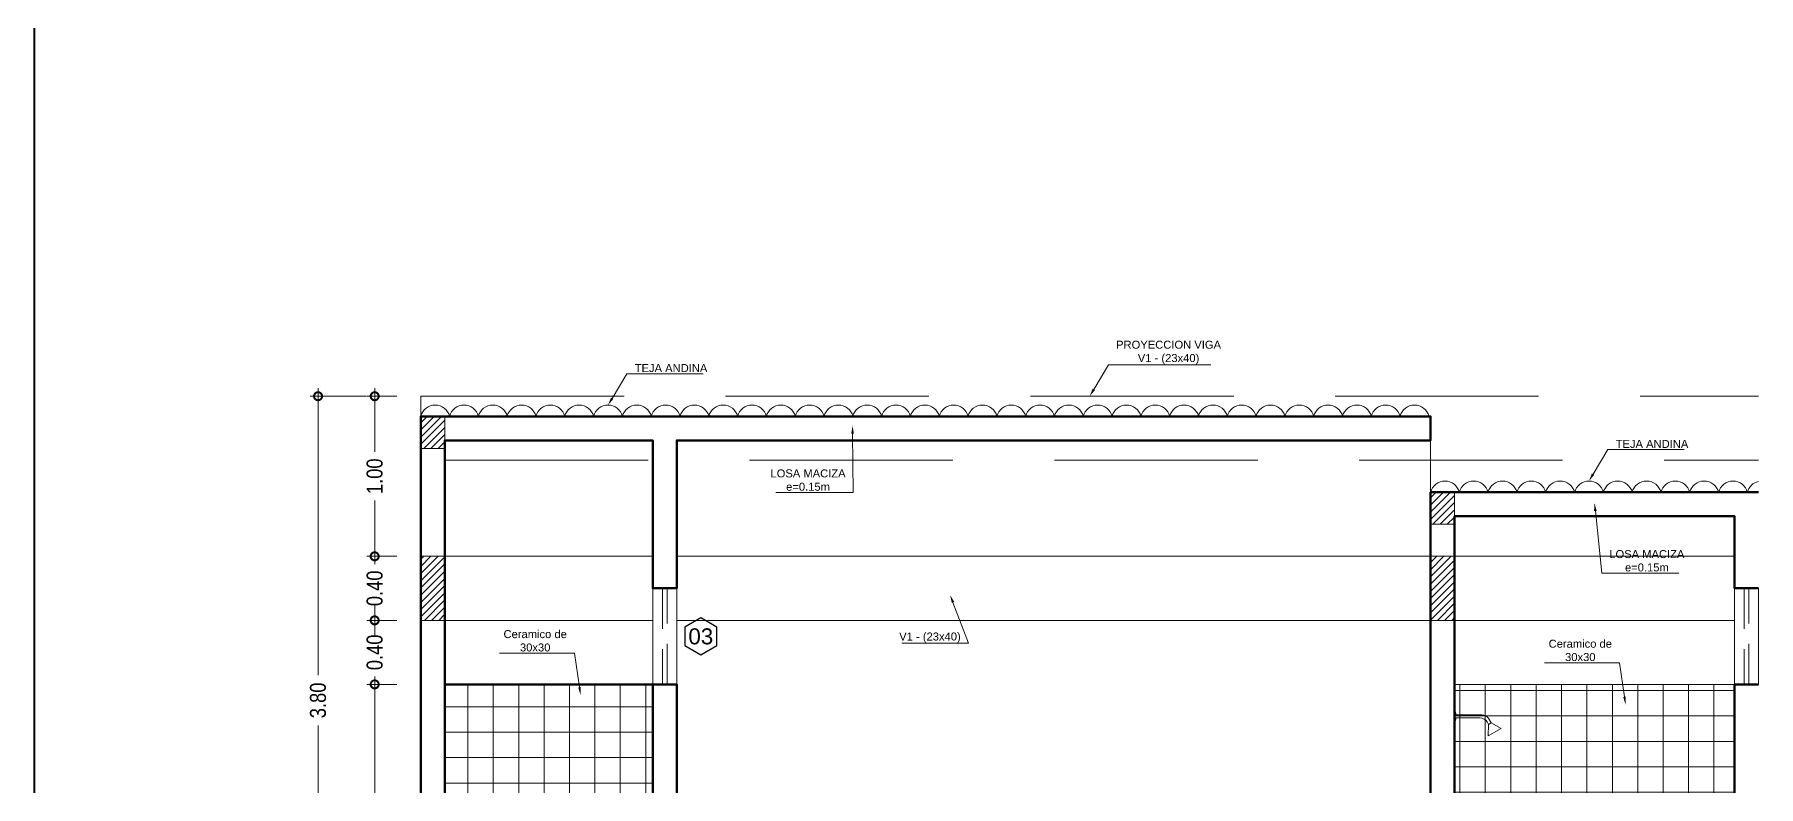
# Model space of a CAD drawing. Extents: x -23.8 to 23.6, y 264.2 to 287.5.
# Drawn here: x -23.82 to -13.05, y 270.65 to 275.34 of the extents above; entities that cross this region are included whole.
import ezdxf
from ezdxf import colors
from ezdxf.entities.mleader import LeaderData, LeaderLine
from ezdxf.enums import TextEntityAlignment as Align
from ezdxf.math import Vec2, Vec3

# ---------------------------------------------------------------- set-up
doc = ezdxf.new("R2010")
doc.units = 0
doc.header["$LTSCALE"] = 4
doc.header["$PDMODE"] = 66
doc.linetypes.add('CONTINUA', pattern=[0])
doc.linetypes.add('DASHED', pattern=[19.05, 12.7, -6.35])
doc.layers.get('0').update_dxf_attribs({"linetype": 'CONTINUOUS'})
doc.layers.get('DEFPOINTS').update_dxf_attribs({"linetype": 'CONTINUOUS'})
for name, color, linetype, lineweight in [('Achurado', 8, 'CONTINUOUS', 5), ('COTAS', 1, 'CONTINUOUS', 9), ('HOJA', 8, 'CONTINUOUS', 40), ('MURO', 5, 'CONTINUOUS', 50), ('OTROS', 253, 'CONTINUOUS', 5), ('SANITARIOS', 191, 'CONTINUOUS', 5), ('TEJA ANDINA', 12, 'CONTINUOUS', 18), ('TEXTOS DETALLES', 3, 'CONTINUOUS', 5), ('VENTANA', 140, 'CONTINUOUS', 15), ('VIGAS', 254, 'CONTINUOUS', 5)]:
    doc.layers.add(name, color=color, linetype=linetype, lineweight=lineweight)
doc.styles.add('ARIAL', font='arial.ttf')
doc.styles.add('Arial Narrow', font='ARIALN.TTF')
doc.styles.get("Standard").update_dxf_attribs({"font": 'arial.ttf'})
doc.dimstyles.new('1-50 PRZ', dxfattribs={"dimtxt": 0.1, "dimasz": 0.1, "dimexe": 0.05, "dimexo": 0.15, "dimgap": 0.05, "dimtad": 0, "dimzin": 1, "dimdsep": 46, "dimtxsty": 'Arial Narrow', "dimblk": 'DOTSMALL', "dimcen": 0.1, "dimdle": 0.05, "dimclrd": 250, "dimclre": 250, "dimclrt": 5, "dimaunit": 1, "dimadec": 3, "dimazin": 0, "dimtfac": 1, "dimtmove": 2, "dimatfit": 3, "dimldrblk": 'OBLIQUE', "dimfxl": 0.3, "dimfxlon": 1, "dimlwd": -1, "dimlwe": -1, "dimarcsym": 0})

# ---------------------------------------------------------------- blocks, each defined once
blk = doc.blocks.new('DCH')
at = {"layer": 'SANITARIOS', "color": 2}
for p, q in [((-0.171, 0.01), (-0.009, 0.01)), ((0, 0.04), (0, -0.04)), ((-0.229, -0.041), (-0.291, -0.075)), ((-0.211, -0.121), (-0.291, -0.075)), ((-0.214, -0.015), (-0.229, -0.041)), ((-0.229, -0.041), (-0.212, -0.051)), ((-0.203, -0.035), (-0.212, -0.051)), ((-0.212, -0.051), (-0.211, -0.121)), ((-0.16, -0.01), (-0.009, -0.01))]:
    blk.add_line(p, q, dxfattribs=at)
for centre, radius, start, end in [((-0.171, -0.04), 0.05, 90, 150), ((0.075, 0), 0.085, 151.9275, 173.2437), ((-0.16, -0.06), 0.05, 90, 150), ((0.075, 0), 0.085, 186.7563, 208.0725)]:
    blk.add_arc(centre, radius, start, end, dxfattribs=at)
blk = doc.blocks.new('_DotSmall')
at = {"color": 0, "linetype": 'ByBlock', "const_width": 0.5}
blk.add_lwpolyline([(-0.0625, 0, 1), (0.0625, 0, 1)], format="xyb", close=True, dxfattribs=at)
blk = doc.blocks.new('*D77')
at = {"layer": 'COTAS', "color": 250, "linetype": 'CONTINUA', "transparency": 16777216}
for p, q in [((-21.558, 271.285), (-21.746, 271.285)), ((-21.696, 271.335), (-21.696, 270.588)), ((-21.696, 269.535), (-21.696, 270.283)), ((-21.558, 269.585), (-21.746, 269.585))]:
    blk.add_line(p, q, dxfattribs=at)
at = {"layer": 'DEFPOINTS', "color": 0, "transparency": 16777216}
for p in [(-21.696, 271.285), (-21.408, 271.285), (-21.408, 269.585)]:
    blk.add_point(p, dxfattribs=at)
at = {"layer": 'COTAS', "color": 250, "transparency": 16777216, "xscale": 0.1, "yscale": 0.1, "zscale": 0.1}
for p, rotation in [((-21.696, 271.285), 90), ((-21.696, 269.585), 270)]:
    blk.add_blockref('_DotSmall', p, dxfattribs=dict(at, rotation=rotation))
at = {"layer": 'COTAS', "color": 5, "transparency": 16777216, "insert": (-21.696, 270.435), "char_height": 0.1, "attachment_point": 5, "rotation": 90, "style": 'Arial Narrow'}
blk.add_mtext('1.70', dxfattribs=at)
blk = doc.blocks.new('_Oblique')
at = {"color": 0, "linetype": 'ByBlock', "lineweight": -2}
blk.add_line((-0.5, -0.5), (0.5, 0.5), dxfattribs=at)
blk = doc.blocks.new('*D78')
at = {"layer": 'COTAS', "color": 250, "linetype": 'CONTINUA', "transparency": 16777216}
for p, q in [((-21.696, 271.685), (-21.696, 271.785)), ((-21.558, 271.685), (-21.746, 271.685)), ((-21.696, 271.685), (-21.696, 271.642)), ((-21.558, 271.285), (-21.746, 271.285)), ((-21.696, 271.285), (-21.696, 271.329)), ((-21.696, 271.285), (-21.696, 271.185))]:
    blk.add_line(p, q, dxfattribs=at)
at = {"layer": 'DEFPOINTS', "color": 0, "transparency": 16777216}
for p in [(-21.696, 271.685), (-21.408, 271.685), (-21.408, 271.285)]:
    blk.add_point(p, dxfattribs=at)
at = {"layer": 'COTAS', "color": 250, "transparency": 16777216, "xscale": 0.1, "yscale": 0.1, "zscale": 0.1}
for p, rotation in [((-21.696, 271.685), 270), ((-21.696, 271.285), 90)]:
    blk.add_blockref('_DotSmall', p, dxfattribs=dict(at, rotation=rotation))
at = {"layer": 'COTAS', "color": 5, "transparency": 16777216, "insert": (-21.696, 271.485), "char_height": 0.1, "attachment_point": 5, "rotation": 90, "style": 'Arial Narrow'}
blk.add_mtext('0.40', dxfattribs=at)
blk = doc.blocks.new('*D79')
at = {"layer": 'COTAS', "color": 250, "linetype": 'CONTINUA', "transparency": 16777216}
for p, q in [((-21.696, 272.085), (-21.696, 272.185)), ((-21.558, 272.085), (-21.746, 272.085)), ((-21.696, 272.085), (-21.696, 272.042)), ((-21.696, 271.685), (-21.696, 271.729)), ((-21.558, 271.685), (-21.746, 271.685)), ((-21.696, 271.685), (-21.696, 271.585))]:
    blk.add_line(p, q, dxfattribs=at)
at = {"layer": 'DEFPOINTS', "color": 0, "transparency": 16777216}
for p in [(-21.696, 272.085), (-21.408, 272.085), (-21.408, 271.685)]:
    blk.add_point(p, dxfattribs=at)
at = {"layer": 'COTAS', "color": 250, "transparency": 16777216, "xscale": 0.1, "yscale": 0.1, "zscale": 0.1}
for p, rotation in [((-21.696, 272.085), 270), ((-21.696, 271.685), 90)]:
    blk.add_blockref('_DotSmall', p, dxfattribs=dict(at, rotation=rotation))
at = {"layer": 'COTAS', "color": 5, "transparency": 16777216, "insert": (-21.696, 271.885), "char_height": 0.1, "attachment_point": 5, "rotation": 90, "style": 'Arial Narrow'}
blk.add_mtext('0.40', dxfattribs=at)
blk = doc.blocks.new('*D80')
at = {"layer": 'COTAS', "color": 250, "linetype": 'CONTINUA', "transparency": 16777216}
for p, q in [((-21.696, 273.135), (-21.696, 272.738)), ((-21.558, 273.085), (-21.746, 273.085)), ((-21.696, 272.035), (-21.696, 272.433)), ((-21.558, 272.085), (-21.746, 272.085))]:
    blk.add_line(p, q, dxfattribs=at)
at = {"layer": 'DEFPOINTS', "color": 0, "transparency": 16777216}
for p in [(-21.696, 273.085), (-21.408, 273.085), (-21.408, 272.085)]:
    blk.add_point(p, dxfattribs=at)
at = {"layer": 'COTAS', "color": 250, "transparency": 16777216, "xscale": 0.1, "yscale": 0.1, "zscale": 0.1}
for p, rotation in [((-21.696, 273.085), 90), ((-21.696, 272.085), 270)]:
    blk.add_blockref('_DotSmall', p, dxfattribs=dict(at, rotation=rotation))
at = {"layer": 'COTAS', "color": 5, "transparency": 16777216, "insert": (-21.696, 272.585), "char_height": 0.1, "attachment_point": 5, "rotation": 90, "style": 'Arial Narrow'}
blk.add_mtext('1.00', dxfattribs=at)
blk = doc.blocks.new('*D82')
at = {"layer": 'COTAS', "color": 250, "linetype": 'CONTINUA', "transparency": 16777216}
for p, q in [((-22.05, 273.135), (-22.05, 271.342)), ((-21.75, 273.085), (-22.1, 273.085)), ((-22.05, 269.235), (-22.05, 271.029)), ((-21.75, 269.285), (-22.1, 269.285))]:
    blk.add_line(p, q, dxfattribs=at)
at = {"layer": 'DEFPOINTS', "color": 0, "transparency": 16777216}
for p in [(-22.05, 273.085), (-21.408, 273.085), (-21.408, 269.285)]:
    blk.add_point(p, dxfattribs=at)
at = {"layer": 'COTAS', "color": 250, "transparency": 16777216, "xscale": 0.1, "yscale": 0.1, "zscale": 0.1}
for p, rotation in [((-22.05, 273.085), 90), ((-22.05, 269.285), 270)]:
    blk.add_blockref('_DotSmall', p, dxfattribs=dict(at, rotation=rotation))
at = {"layer": 'COTAS', "color": 5, "transparency": 16777216, "insert": (-22.05, 271.185), "char_height": 0.1, "attachment_point": 5, "rotation": 90, "style": 'Arial Narrow'}
blk.add_mtext('3.80', dxfattribs=at)
blk = doc.blocks.new('*U11')
at = {"layer": 'VENTANA', "color": 31, "lineweight": 30}
blk.add_lwpolyline([(0.05, -0.058), (0.15, -0.115), (0.25, -0.058), (0.25, 0.058), (0.15, 0.115), (0.05, 0.058)], close=True, dxfattribs=at)
at = {"layer": 'VENTANA'}
blk.add_attdef('01', text='', height=0.1, dxfattribs=at).set_placement((0.15, 0), align=Align.MIDDLE_CENTER)

msp = doc.modelspace()

# ---------------------------------------------------------------- hatches: boundary and pattern name
at = {"layer": 'Achurado'}
h = msp.add_hatch(dxfattribs=at)
h.set_pattern_fill('ANSI31', color=256, scale=0.01)
h.paths.add_polyline_path([(-21.408, 272.759), (-21.258, 272.759), (-21.258, 272.959), (-21.408, 272.959)])
h = msp.add_hatch(dxfattribs=at)
h.set_pattern_fill('ANSI31', color=256, scale=0.01)
h.paths.add_polyline_path([(-15.098, 272.285), (-14.948, 272.285), (-14.948, 272.485), (-15.098, 272.485)])
h = msp.add_hatch(dxfattribs=at)
h.set_pattern_fill('ANSI31', color=256, scale=0.01)
h.paths.add_polyline_path([(-21.408, 271.685), (-21.258, 271.685), (-21.258, 272.085), (-21.408, 272.085)])
h = msp.add_hatch(dxfattribs=at)
h.set_pattern_fill('ANSI31', color=256, scale=0.01)
h.paths.add_polyline_path([(-15.098, 271.685), (-14.948, 271.685), (-14.948, 272.085), (-15.098, 272.085)])
at = {"layer": 'OTROS', "lineweight": 5}
h = msp.add_hatch(dxfattribs=at)
h.set_pattern_fill('ANSI37', color=123, scale=0.05, angle=45)
h.paths.add_polyline_path([(-21.258, 271.285), (-21.258, 269.585), (-20.754, 269.585), (-20.754, 269.604), (-20.252, 269.604), (-20.252, 269.579), (-20.142, 269.579), (-20.142, 269.775), (-20.179, 269.775), (-20.179, 269.8), (-20.142, 269.8), (-20.142, 269.824), (-20.154, 269.824), (-20.154, 269.873), (-19.958, 269.873), (-19.958, 271.285)])
h.paths.add_polyline_path([(-20.962, 270.278), (-20.246, 270.278), (-20.246, 270.587), (-20.962, 270.587)], flags=24)
h = msp.add_hatch(dxfattribs=at)
h.set_pattern_fill('ANSI37', color=123, scale=0.05, angle=45)
h.set_pattern_definition([(90, (-16.66063, 2.8), (-0.15875, 0), []), (180, (-16.66063, 2.8), (0, -0.15875), [])])
h.paths.add_polyline_path([(-14.948, 271.285), (-14.948, 269.285), (-14.836, 269.285), (-14.91, 269.399), (-14.148, 269.399), (-14.148, 269.585), (-14.048, 269.585), (-14.048, 269.285), (-13.77, 269.285), (-13.77, 269.31), (-13.721, 269.31), (-13.721, 269.334), (-13.697, 269.334), (-13.697, 269.393, -0.206081), (-13.868, 269.53), (-13.88, 269.53), (-13.88, 269.579), (-13.868, 269.579), (-13.868, 269.824), (-13.88, 269.824), (-13.88, 269.873), (-13.366, 269.873), (-13.366, 269.824), (-13.378, 269.824), (-13.378, 269.579), (-13.366, 269.579), (-13.366, 269.53), (-13.378, 269.53, -0.206081), (-13.55, 269.393), (-13.55, 269.334), (-13.525, 269.334), (-13.525, 269.31), (-13.476, 269.31), (-13.476, 269.285), (-13.198, 269.285), (-13.198, 271.285)])
h.paths.add_polyline_path([(-14.427, 270.221), (-13.711, 270.221), (-13.711, 270.531), (-14.427, 270.531)], flags=24)

# ---------------------------------------------------------------- linework, layer by layer
at = {"layer": 'HOJA'}
msp.add_lwpolyline([(-23.822, 287.484), (23.553, 287.484), (23.553, 264.174), (-23.822, 264.174)], close=True, dxfattribs=at)
at = {"layer": 'MURO'}
for points in [[(-21.258, 271.285), (-19.958, 271.285), (-19.958, 269.285), (-21.258, 269.285), (-21.258, 272.809), (-19.958, 272.809), (-19.958, 271.885), (-19.808, 271.885), (-19.808, 272.809), (-15.098, 272.809), (-15.098, 272.959), (-21.408, 272.959), (-21.408, 266.335)], [(-19.958, 271.285), (-19.808, 271.285), (-19.808, 269.285), (-18.598, 269.285), (-18.598, 268.885), (-18.848, 268.885), (-18.848, 269.085), (-21.258, 269.085), (-21.258, 266.485), (-15.098, 266.485), (-15.098, 269.285), (-15.098, 272.485), (-13.048, 272.485)], [(-13.048, 271.885), (-13.198, 271.885), (-13.198, 272.335), (-14.948, 272.335), (-14.948, 269.285), (-13.198, 269.285), (-13.198, 271.285), (-13.048, 271.285)]]:
    msp.add_lwpolyline(points, dxfattribs=at)
at = {"layer": 'OTROS', "color": 2}
msp.add_line((-15.098, 272.485), (-15.098, 272.809), dxfattribs=at)
at = {"layer": 'OTROS', "color": 7}
msp.add_line((-14.948, 271.285), (-13.198, 271.285), dxfattribs=at)
at = {"layer": 'TEJA ANDINA'}
for centre, start in [((-21.318, 272.937), 14.25), ((-21.138, 272.937), 14.25), ((-20.958, 272.937), 14.25), ((-20.778, 272.937), 14.25), ((-20.598, 272.937), 14.25), ((-20.418, 272.937), 14.25), ((-20.238, 272.937), 14.25), ((-20.058, 272.937), 14.25), ((-19.878, 272.937), 14.25), ((-19.698, 272.937), 14.25), ((-19.518, 272.937), 14.25), ((-19.338, 272.937), 14.25), ((-19.158, 272.937), 14.25), ((-18.978, 272.937), 14.25), ((-18.798, 272.937), 14.25), ((-18.618, 272.937), 14.25), ((-18.438, 272.937), 14.25), ((-18.258, 272.937), 14.25), ((-18.078, 272.937), 14.25), ((-17.898, 272.937), 14.25), ((-17.718, 272.937), 14.25), ((-17.538, 272.937), 14.25), ((-17.358, 272.937), 14.25), ((-17.178, 272.937), 14.25), ((-16.998, 272.937), 14.25), ((-16.818, 272.937), 14.25), ((-16.638, 272.937), 14.25), ((-16.458, 272.937), 14.25), ((-16.278, 272.937), 14.25), ((-16.098, 272.937), 14.25), ((-15.918, 272.937), 14.25), ((-15.738, 272.937), 14.25), ((-15.558, 272.937), 14.25), ((-15.378, 272.937), 14.25), ((-15.198, 272.937), 14.25), ((-15.008, 272.462), 14.25), ((-14.828, 272.462), 14.25), ((-14.648, 272.462), 14.25), ((-14.468, 272.462), 14.25), ((-14.288, 272.462), 14.25), ((-14.108, 272.462), 14.25), ((-13.928, 272.462), 14.25), ((-13.748, 272.462), 14.25), ((-13.568, 272.462), 14.25), ((-13.388, 272.462), 14.25), ((-13.208, 272.462), 14.25), ((-13.028, 272.462), 102.5188)]:
    msp.add_arc(centre, 0.0929, start, 165.75, dxfattribs=at)
at = {"layer": 'VENTANA', "color": 31}
for points in [[(-19.958, 271.285), (-19.808, 271.285), (-19.808, 271.885), (-19.958, 271.885)], [(-13.198, 271.885), (-13.048, 271.885), (-13.048, 271.285), (-13.198, 271.285)]]:
    msp.add_lwpolyline(points, close=True, dxfattribs=at)
at = {"layer": 'VENTANA', "linetype": 'DASHED', "ltscale": 0.005}
for points in [[(-19.898, 271.285), (-19.868, 271.285), (-19.868, 271.885), (-19.898, 271.885)], [(-13.138, 271.285), (-13.108, 271.285), (-13.108, 271.885), (-13.138, 271.885)]]:
    msp.add_lwpolyline(points, close=True, dxfattribs=at)
at = {"layer": 'VIGAS', "linetype": 'DASHED', "ltscale": 0.025}
for p, q in [((-21.408, 273.085), (-13.048, 273.085)), ((-21.408, 273.085), (-21.408, 272.959)), ((-21.258, 272.685), (-13.048, 272.685))]:
    msp.add_line(p, q, dxfattribs=at)
at = {"layer": 'VIGAS'}
for p, q in [((-21.258, 272.085), (-19.958, 272.085)), ((-19.808, 272.085), (-13.198, 272.085)), ((-21.258, 271.685), (-19.958, 271.685)), ((-19.808, 271.685), (-13.198, 271.685))]:
    msp.add_line(p, q, dxfattribs=at)
for points in [[(-21.408, 272.759), (-21.258, 272.759), (-21.258, 272.959), (-21.408, 272.959)], [(-15.098, 272.285), (-14.948, 272.285), (-14.948, 272.485), (-15.098, 272.485)], [(-21.408, 271.685), (-21.258, 271.685), (-21.258, 272.085), (-21.408, 272.085)], [(-15.098, 271.685), (-14.948, 271.685), (-14.948, 272.085), (-15.098, 272.085)]]:
    msp.add_lwpolyline(points, close=True, dxfattribs=at)

# ---------------------------------------------------------------- block references
at = {"xscale": -1}
msp.add_blockref('DCH', (-14.948, 271.085), dxfattribs=at)
at = {"layer": 'VENTANA'}
msp.add_blockref('*U11', (-19.808, 271.585), dxfattribs=at).add_auto_attribs({'01': '03'})

# ---------------------------------------------------------------- dimensions: what is measured, and where the dimension line sits
at = {"layer": 'COTAS'}
for base, p1, p2, picture, middle in [((-22.05, 273.085), (-21.408, 269.285), (-21.408, 273.085), '*D82', (-22.05, 271.185)), ((-21.696, 273.085), (-21.408, 272.085), (-21.408, 273.085), '*D80', (-21.696, 272.585)), ((-21.696, 272.085), (-21.408, 271.685), (-21.408, 272.085), '*D79', (-21.696, 271.885)), ((-21.696, 271.685), (-21.408, 271.285), (-21.408, 271.685), '*D78', (-21.696, 271.485)), ((-21.696, 271.285), (-21.408, 269.585), (-21.408, 271.285), '*D77', (-21.696, 270.435))]:
    dim = msp.add_linear_dim(base=base, p1=p1, p2=p2, angle=90, dimstyle='1-50 PRZ', dxfattribs=at)
    dim.commit()
    dim.dimension.update_dxf_attribs({"geometry": picture, "text_midpoint": middle})

# ---------------------------------------------------------------- leaders
at = {"layer": 'TEXTOS DETALLES'}
ml = msp.add_multileader_mtext('Standard', dxfattribs=at)
ml.set_content('PROYECCION VIGA\\PV1 - (23x40)', color=256, style='ARIAL')
ml.set_leader_properties(color=8, linetype='BYLAYER', lineweight=-1)
ml.build(insert=Vec2(0, 0))
ml.multileader.update_dxf_attribs({"has_dogleg": 0, "text_left_attachment_type": 5, "text_right_attachment_type": 5, "dogleg_length": 0.1, "arrow_head_size": 0.05})
ctx = ml.context
ctx.base_point, ctx.char_height, ctx.arrow_head_size, ctx.landing_gap_size, ctx.plane_origin = Vec3(-17.11, 273.282), 0.05, 0.05, 0.05, Vec3(-17.242, 272.954)
ctx.left_attachment, ctx.right_attachment, ctx.text_align_type = 5, 5, 1
notes = []
notes.append((ctx, [(1, (1, 1, 0), (-17.21, 273.282), (1, 0), 0.1, [(0, [(-17.228, 273.085)], 0, [])])]))
ctx.mtext.insert, ctx.mtext.alignment, ctx.mtext.flow_direction = Vec3(-16.735, 273.432), 2, 5
ml = msp.add_multileader_mtext('Standard', dxfattribs=at)
ml.set_content('TEJA ANDINA', color=256, style='ARIAL')
ml.set_leader_properties(color=8, linetype='BYLAYER', lineweight=-1)
ml.build(insert=Vec2(0, 0))
ml.multileader.update_dxf_attribs({"has_dogleg": 0, "text_left_attachment_type": 5, "text_right_attachment_type": 5, "dogleg_length": 0.1, "arrow_head_size": 0.05})
ctx = ml.context
ctx.base_point, ctx.char_height, ctx.arrow_head_size, ctx.landing_gap_size, ctx.plane_origin = Vec3(-20.12, 273.226), 0.05, 0.05, 0.05, Vec3(-20.252, 272.898)
ctx.left_attachment, ctx.right_attachment, ctx.text_align_type = 5, 5, 1
notes.append((ctx, [(1, (1, 1, 0), (-20.22, 273.226), (1, 0), 0.1, [(0, [(-20.238, 273.029)], 0, [])])]))
ctx.mtext.insert, ctx.mtext.alignment, ctx.mtext.flow_direction = Vec3(-19.844, 273.286), 2, 5
ml = msp.add_multileader_mtext('Standard', dxfattribs=at)
ml.set_content('LOSA MACIZA\\Pe=0.15m', color=256, style='ARIAL')
ml.set_leader_properties(color=8, linetype='BYLAYER', lineweight=-1)
ml.build(insert=Vec2(0, 0))
ml.multileader.update_dxf_attribs({"has_dogleg": 0, "text_left_attachment_type": 5, "text_right_attachment_type": 5, "dogleg_length": 0.1, "arrow_head_size": 0.05})
ctx = ml.context
ctx.base_point, ctx.char_height, ctx.arrow_head_size, ctx.landing_gap_size, ctx.plane_origin = Vec3(-19.27, 272.484), 0.05, 0.05, 0.05, Vec3(-18.724, 272.73)
ctx.left_attachment, ctx.right_attachment, ctx.text_align_type = 5, 5, 1
notes.append((ctx, [(0, (1, 1, 0), (-18.606, 272.484), (-1, 0), 0.1, [(0, [(-18.71, 272.901)], 0, [])])]))
ctx.mtext.insert, ctx.mtext.alignment, ctx.mtext.flow_direction = Vec3(-18.988, 272.628), 2, 5
ml = msp.add_multileader_mtext('Standard', dxfattribs=at)
ml.set_content('TEJA ANDINA', color=256, style='ARIAL')
ml.set_leader_properties(color=8, linetype='BYLAYER', lineweight=-1)
ml.build(insert=Vec2(0, 0))
ml.multileader.update_dxf_attribs({"has_dogleg": 0, "text_left_attachment_type": 5, "text_right_attachment_type": 5, "dogleg_length": 0.1, "arrow_head_size": 0.05})
ctx = ml.context
ctx.base_point, ctx.char_height, ctx.arrow_head_size, ctx.landing_gap_size, ctx.plane_origin = Vec3(-13.99, 272.752), 0.05, 0.05, 0.05, Vec3(-14.122, 272.424)
ctx.left_attachment, ctx.right_attachment, ctx.text_align_type = 5, 5, 1
notes.append((ctx, [(1, (1, 1, 0), (-14.09, 272.752), (1, 0), 0.1, [(0, [(-14.108, 272.555)], 0, [])])]))
ctx.mtext.insert, ctx.mtext.alignment, ctx.mtext.flow_direction = Vec3(-13.714, 272.812), 2, 5
ml = msp.add_multileader_mtext('Standard', dxfattribs=at)
ml.set_content('LOSA MACIZA\\Pe=0.15m', color=256, style='ARIAL')
ml.set_leader_properties(color=8, linetype='BYLAYER', lineweight=-1)
ml.build(insert=Vec2(0, 0))
ml.multileader.update_dxf_attribs({"has_dogleg": 0, "text_left_attachment_type": 5, "text_right_attachment_type": 5, "dogleg_length": 0.1, "arrow_head_size": 0.05})
ctx = ml.context
ctx.base_point, ctx.char_height, ctx.arrow_head_size, ctx.landing_gap_size, ctx.plane_origin = Vec3(-14.028, 271.98), 0.05, 0.05, 0.05, Vec3(-14.087, 272.287)
ctx.left_attachment, ctx.right_attachment, ctx.text_align_type = 5, 5, 1
notes.append((ctx, [(1, (1, 1, 0), (-14.128, 271.98), (1, 0), 0.1, [(0, [(-14.073, 272.418)], 0, [])])]))
ctx.mtext.insert, ctx.mtext.alignment, ctx.mtext.flow_direction = Vec3(-13.746, 272.124), 2, 5
ml = msp.add_multileader_mtext('Standard', dxfattribs=at)
ml.set_content('V1 - (23x40)', color=256, style='ARIAL')
ml.set_leader_properties(color=8, linetype='BYLAYER', lineweight=-1)
ml.build(insert=Vec2(0, 0))
ml.multileader.update_dxf_attribs({"has_dogleg": 0, "text_left_attachment_type": 5, "text_right_attachment_type": 5, "dogleg_length": 0.1, "arrow_head_size": 0.05})
ctx = ml.context
ctx.base_point, ctx.char_height, ctx.arrow_head_size, ctx.landing_gap_size, ctx.plane_origin = Vec3(-18.466, 271.543), 0.05, 0.05, 0.05, Vec3(-18.113, 271.01)
ctx.left_attachment, ctx.right_attachment, ctx.text_align_type = 5, 5, 1
notes.append((ctx, [(0, (1, 1, 0), (-17.885, 271.543), (-1, 0), 0.1, [(0, [(-18.1, 271.844)], 0, [])])]))
ctx.mtext.insert, ctx.mtext.alignment, ctx.mtext.flow_direction = Vec3(-18.226, 271.609), 2, 5
ml = msp.add_multileader_mtext('Standard', dxfattribs=at)
ml.set_content('Ceramico de \\P30x30', color=256, style='ARIAL')
ml.set_leader_properties(color=8, linetype='BYLAYER', lineweight=-1)
ml.build(insert=Vec2(0, 0))
ml.multileader.update_dxf_attribs({"has_dogleg": 0, "text_left_attachment_type": 5, "text_right_attachment_type": 5, "dogleg_length": 0.1, "arrow_head_size": 0.05})
ctx = ml.context
ctx.base_point, ctx.char_height, ctx.arrow_head_size, ctx.landing_gap_size, ctx.plane_origin = Vec3(-20.938, 271.48), 0.05, 0.05, 0.05, Vec3(-20.423, 270.384)
ctx.left_attachment, ctx.right_attachment, ctx.text_align_type = 5, 5, 1
notes.append((ctx, [(0, (1, 1, 0), (-20.348, 271.48), (-1, 0), 0.1, [(0, [(-20.409, 271.218)], 0, [])])]))
ctx.mtext.insert, ctx.mtext.alignment, ctx.mtext.flow_direction = Vec3(-20.693, 271.624), 2, 5
ml = msp.add_multileader_mtext('Standard', dxfattribs=at)
ml.set_content('Ceramico de \\P30x30', color=256, style='ARIAL')
ml.set_leader_properties(color=8, linetype='BYLAYER', lineweight=-1)
ml.build(insert=Vec2(0, 0))
ml.multileader.update_dxf_attribs({"has_dogleg": 0, "text_left_attachment_type": 5, "text_right_attachment_type": 5, "dogleg_length": 0.1, "arrow_head_size": 0.05})
ctx = ml.context
ctx.base_point, ctx.char_height, ctx.arrow_head_size, ctx.landing_gap_size, ctx.plane_origin = Vec3(-14.407, 271.42), 0.05, 0.05, 0.05, Vec3(-13.893, 270.324)
ctx.left_attachment, ctx.right_attachment, ctx.text_align_type = 5, 5, 1
notes.append((ctx, [(0, (1, 1, 0), (-13.817, 271.42), (-1, 0), 0.1, [(0, [(-13.879, 271.158)], 0, [])])]))
ctx.mtext.insert, ctx.mtext.alignment, ctx.mtext.flow_direction = Vec3(-14.162, 271.564), 2, 5
for ctx, leaders in notes:
    for number, flags, end, landing, length, lines in leaders:
        leader = LeaderData()
        leader.index, (leader.has_last_leader_line, leader.has_dogleg_vector, leader.attachment_direction) = number, flags
        leader.last_leader_point, leader.dogleg_vector, leader.dogleg_length = Vec3(end), Vec3(landing), length
        for number, points, colour, breaks in lines:
            line = LeaderLine()
            line.index, line.vertices, line.color, line.breaks = number, Vec3.list(points), colors.encode_raw_color(colour), breaks
            leader.lines.append(line)
        ctx.leaders.append(leader)

doc.saveas('drawing.dxf')
